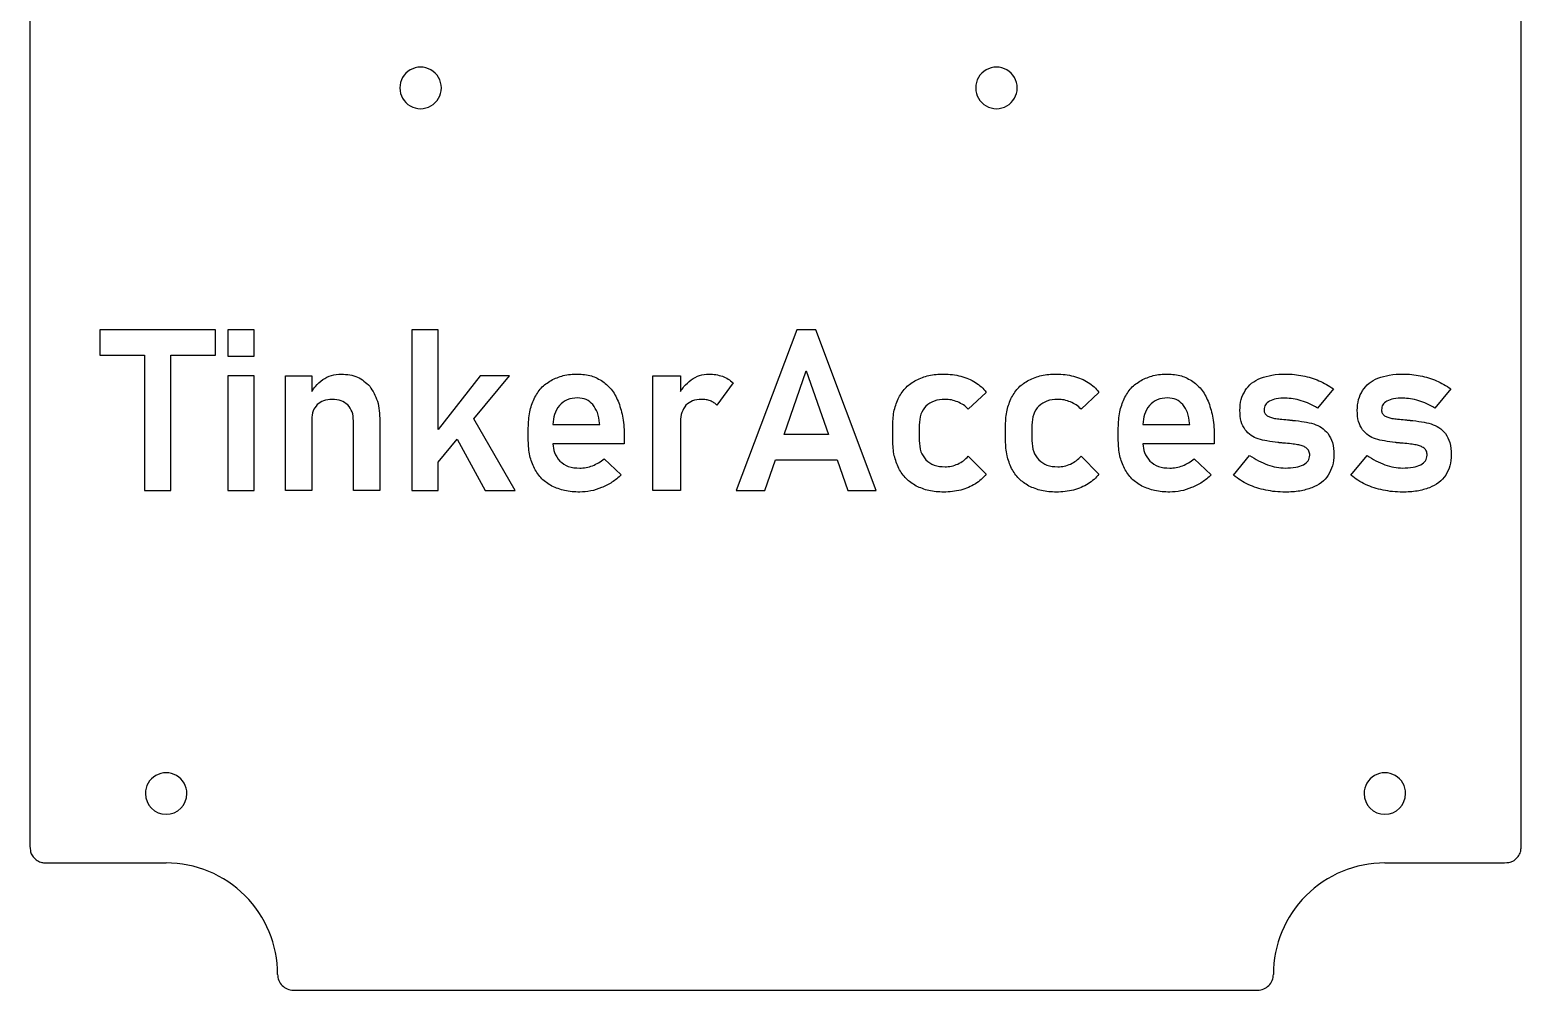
# Model space of a CAD drawing. Extents: x -56 to 56, y -81 to 81.
# Drawn here: x -55.7 to 55.7, y -80.7 to -9 of the extents above; entities that cross this region are included whole.
import ezdxf

# ---------------------------------------------------------------- set-up
doc = ezdxf.new("R2010")
doc.units = 0
doc.layers.get('0').update_dxf_attribs({"linetype": 'CONTINUOUS'})

msp = doc.modelspace()

# ---------------------------------------------------------------- linework, layer by layer
at = {"color": 7}
for points in [[(-55.677105, 69.950583), (-55.677105, -69.92617)], [(55.677105, -69.950583), (55.677105, 69.926182)], [(-34.617612, -38.074401), (-34.617612, -43.372898), (-36.5901, -43.372898), (-36.5901, -34.806183), (-34.617612, -34.806183), (-34.617612, -35.993323)], [(-7.093536, -38.239473), (-7.093536, -43.372898), (-9.148557, -43.372898), (-9.148557, -34.806183), (-7.093536, -34.806183), (-7.093536, -35.993407)], [(-3.173315, -35.3509), (-4.378268, -37.009746)], [(15.734528, -36.052392), (14.397524, -37.30687)], [(24.152682, -36.052392), (22.815679, -37.30687)], [(41.657499, -35.788288), (40.477307, -37.224348)], [(50.422291, -35.788288), (49.242099, -37.224348)], [(-29.541958, -38.173433), (-29.541958, -43.372898), (-31.514446, -43.372898), (-31.514446, -38.181702)], [(-18.458049, -39.658994), (-18.458049, -38.693399)], [(-16.619377, -38.445806), (-13.126552, -38.445806), (-13.134801, -38.346774)], [(8.76066, -39.650753), (8.76066, -38.487066)], [(10.73315, -38.487066), (10.73315, -39.650753)], [(17.178815, -39.650753), (17.178815, -38.487066)], [(19.151304, -38.487066), (19.151304, -39.650753)], [(25.596974, -39.658994), (25.596974, -38.693399)], [(27.435647, -38.445806), (30.928471, -38.445806), (30.92023, -38.346774)], [(-11.294362, -39.328879), (-11.294362, -39.890078), (-16.615076, -39.890078)], [(32.76066, -39.328879), (32.76066, -39.890078), (27.439949, -39.890078)], [(-12.804677, -41.004263), (-11.517198, -42.217452)], [(14.397524, -40.81444), (15.734528, -42.15144)], [(22.815679, -40.81444), (24.152682, -42.15144)], [(31.250345, -41.004263), (32.537826, -42.217452)], [(34.204952, -42.242231), (35.401651, -40.756669)], [(42.969744, -42.242231), (44.166443, -40.756669)], [(-54.450581, -71.177092), (-45.499999, -71.177092)], [(45.499999, -71.177092), (54.42618, -71.177092)], [(-36.000001, -80.677116), (36.000001, -80.677116)]]:
    msp.add_lwpolyline(points, dxfattribs=at)
for points in [[(-24.95, -13.322891), (-24.95, -13.322891)], [(18.05, -13.322891), (18.05, -13.322891)], [(-47.12105, -33.262851), (-47.12105, -43.372898), (-45.148559, -43.372898), (-45.148559, -33.262851), (-41.822562, -33.262851), (-41.822562, -31.372893), (-50.455299, -31.372893), (-50.455299, -33.262851), (-47.12105, -33.262851), (-47.12105, -33.262851)], [(-38.917474, -33.345373), (-38.917474, -31.372893), (-40.889961, -31.372893), (-40.889961, -33.345373), (-38.917474, -33.345373), (-38.917474, -33.345373)], [(-19.44842, -43.372898), (-22.513186, -38.019057), (-19.869329, -34.806183), (-22.056398, -34.806183), (-25.176069, -38.814557), (-25.176069, -31.372893), (-27.148559, -31.372893), (-27.148559, -43.372898), (-25.176069, -43.372898), (-25.176069, -41.255046), (-23.770239, -39.54667), (-21.668503, -43.372898), (-19.44842, -43.372898), (-19.44842, -43.372898)], [(7.522695, -43.372898), (3.016508, -31.372893), (1.58047, -31.372893), (-2.925722, -43.372898), (-0.796425, -43.372898), (-0.007694, -41.095054), (4.610818, -41.095054), (5.401652, -43.372898), (7.522695, -43.372898), (7.522695, -43.372898)], [(2.298487, -34.434807), (3.954654, -39.205068), (0.646724, -39.205068), (2.298487, -34.434807), (2.298487, -34.434807)], [(-38.917474, -43.372898), (-38.917474, -34.806183), (-40.889961, -34.806183), (-40.889961, -43.372898), (-38.917474, -43.372898), (-38.917474, -43.372898)], [(-43.950001, -66.000008), (-43.950001, -66.000008)], [(47.05, -66.000008), (47.05, -66.000008)]]:
    msp.add_lwpolyline(points, close=True, dxfattribs=at)
for points in [[(-27.275, -11.980552), (-27.754572, -12.257433), (-28.05, -12.76913), (-28.05, -13.322891)], [(-25.725, -11.980552), (-26.204572, -11.703671), (-26.795428, -11.703671), (-27.275, -11.980552)], [(-24.95, -13.322891), (-24.95, -12.76913), (-25.245428, -12.257433), (-25.725, -11.980552)], [(15.725, -11.980552), (15.245428, -12.257433), (14.95, -12.76913), (14.95, -13.322891)], [(17.275, -11.980552), (16.795428, -11.703671), (16.204572, -11.703671), (15.725, -11.980552)], [(18.05, -13.322891), (18.05, -12.76913), (17.754572, -12.257433), (17.275, -11.980552)], [(-28.05, -13.322891), (-28.05, -13.876653), (-27.754572, -14.38835), (-27.275, -14.665231)], [(-25.725, -14.665231), (-25.245428, -14.38835), (-24.95, -13.876653), (-24.95, -13.322891)], [(14.95, -13.322891), (14.95, -13.876653), (15.245428, -14.38835), (15.725, -14.665231)], [(17.275, -14.665231), (17.754572, -14.38835), (18.05, -13.876653), (18.05, -13.322891)], [(-27.275, -14.665231), (-26.795428, -14.942112), (-26.204572, -14.942112), (-25.725, -14.665231)], [(15.725, -14.665231), (16.204572, -14.942112), (16.795428, -14.942112), (17.275, -14.665231)], [(-34.617612, -35.993323), (-34.535756, -35.855965), (-34.448005, -35.72349), (-34.346289, -35.602614)], [(-34.346289, -35.602614), (-34.188231, -35.414767), (-33.996455, -35.254916), (-33.804682, -35.095038)], [(-33.804682, -35.095038), (-33.596334, -34.974698), (-33.387987, -34.854358), (-33.164035, -34.785553)], [(-33.164035, -34.785553), (-32.928312, -34.713106), (-32.675299, -34.697753), (-32.422287, -34.682372)], [(-32.422287, -34.682372), (-31.995197, -34.713134), (-31.568108, -34.743897), (-31.200827, -34.91038)], [(-31.200827, -34.91038), (-30.86485, -35.062667), (-30.578919, -35.32852), (-30.292988, -35.594345)], [(-30.292988, -35.594345), (-30.074433, -35.951751), (-29.855877, -36.309158), (-29.729715, -36.695096)], [(-17.492437, -35.730517), (-17.283711, -35.505812), (-17.022874, -35.32931), (-16.762037, -35.152808)], [(-16.762037, -35.152808), (-16.462448, -35.015705), (-16.162858, -34.878601), (-15.849039, -34.800002)], [(-15.849039, -34.800002), (-15.500686, -34.712739), (-15.134799, -34.697556), (-14.768912, -34.682372)], [(-14.768912, -34.682372), (-14.421583, -34.701563), (-14.074253, -34.720839), (-13.750688, -34.819589)], [(-13.750688, -34.819589), (-13.450611, -34.911198), (-13.170974, -35.07119), (-12.891337, -35.23121)], [(-12.891337, -35.23121), (-12.644256, -35.441409), (-12.397174, -35.65158), (-12.204263, -35.902814)], [(-7.093536, -35.993407), (-7.014907, -35.861666), (-6.930692, -35.734553), (-6.833565, -35.61808)], [(-6.833565, -35.61808), (-6.67602, -35.42916), (-6.484502, -35.268294), (-6.292984, -35.107427)], [(-6.292984, -35.107427), (-6.090316, -34.983447), (-5.887649, -34.859495), (-5.667817, -34.788657)], [(-5.667817, -34.788657), (-5.450024, -34.718468), (-5.215383, -34.700434), (-4.980742, -34.682372)], [(-4.980742, -34.682372), (-4.801223, -34.688299), (-4.621704, -34.694226), (-4.446356, -34.724677)], [(-4.446356, -34.724677), (-4.283716, -34.752928), (-4.124665, -34.80226), (-3.965613, -34.851564)], [(-3.965613, -34.851564), (-3.819482, -34.914331), (-3.673351, -34.977069), (-3.54058, -35.061002)], [(-3.54058, -35.061002), (-3.409473, -35.143862), (-3.291394, -35.247381), (-3.173315, -35.3509)], [(9.753097, -35.675851), (9.968902, -35.459499), (10.235483, -35.293778), (10.502065, -35.128058)], [(10.502065, -35.128058), (10.810152, -34.998179), (11.118239, -34.8683), (11.438788, -34.793794)], [(11.438788, -34.793794), (11.798349, -34.710228), (12.17359, -34.696314), (12.548831, -34.682372)], [(12.548831, -34.682372), (12.771556, -34.688581), (12.994281, -34.694508), (13.214238, -34.722617)], [(13.214238, -34.722617), (13.424661, -34.749428), (13.632551, -34.79639), (13.84044, -34.843324)], [(13.84044, -34.843324), (14.035458, -34.901715), (14.230477, -34.960107), (14.416092, -35.040371)], [(14.416092, -35.040371), (14.593043, -35.116882), (14.761447, -35.21326), (14.92985, -35.309611)], [(14.92985, -35.309611), (15.083363, -35.415952), (15.236875, -35.522266), (15.372422, -35.647996)], [(18.171246, -35.675851), (18.387052, -35.459499), (18.653636, -35.293778), (18.920219, -35.128058)], [(18.920219, -35.128058), (19.228308, -34.998179), (19.536397, -34.8683), (19.856947, -34.793794)], [(19.856947, -34.793794), (20.216507, -34.710228), (20.591747, -34.696314), (20.966986, -34.682372)], [(20.966986, -34.682372), (21.189709, -34.688581), (21.412433, -34.694508), (21.632388, -34.722617)], [(21.632388, -34.722617), (21.842813, -34.749428), (22.050704, -34.79639), (22.258595, -34.843324)], [(22.258595, -34.843324), (22.453615, -34.901715), (22.648636, -34.960107), (22.834251, -35.040371)], [(22.834251, -35.040371), (23.011201, -35.116882), (23.179603, -35.21326), (23.348005, -35.309611)], [(23.348005, -35.309611), (23.501518, -35.415952), (23.65503, -35.522266), (23.790577, -35.647996)], [(26.562579, -35.730517), (26.771305, -35.505812), (27.032142, -35.32931), (27.292979, -35.152808)], [(27.292979, -35.152808), (27.592573, -35.015705), (27.892166, -34.878601), (28.205989, -34.800002)], [(28.205989, -34.800002), (28.554339, -34.712739), (28.92022, -34.697556), (29.286101, -34.682372)], [(29.286101, -34.682372), (29.633432, -34.701563), (29.980763, -34.720839), (30.304331, -34.819589)], [(30.304331, -34.819589), (30.604409, -34.911198), (30.884046, -35.07119), (31.163686, -35.23121)], [(31.163686, -35.23121), (31.410763, -35.441409), (31.65784, -35.65158), (31.850751, -35.902814)], [(35.067398, -35.907979), (35.217425, -35.716547), (35.367451, -35.525116), (35.551237, -35.375651)], [(35.551237, -35.375651), (35.747946, -35.215659), (35.983328, -35.103786), (36.218712, -34.991885)], [(36.218712, -34.991885), (36.499173, -34.901744), (36.779635, -34.81163), (37.066711, -34.759758)], [(37.066711, -34.759758), (37.402493, -34.69908), (37.747327, -34.690726), (38.092157, -34.682372)], [(38.092157, -34.682372), (38.310038, -34.687452), (38.527919, -34.692814), (38.744155, -34.714376)], [(38.744155, -34.714376), (38.95705, -34.735543), (39.168349, -34.772994), (39.379646, -34.810304)], [(39.379646, -34.810304), (39.585832, -34.857491), (39.792015, -34.90465), (39.993471, -34.967106)], [(39.993471, -34.967106), (40.192206, -35.028744), (40.386336, -35.105226), (40.580465, -35.181708)], [(40.580465, -35.181708), (40.768662, -35.267786), (40.956857, -35.353864), (41.136525, -35.455068)], [(41.136525, -35.455068), (41.315846, -35.556104), (41.486672, -35.67221), (41.657499, -35.788288)], [(43.83219, -35.907979), (43.982217, -35.716547), (44.132243, -35.525116), (44.316026, -35.375651)], [(44.316026, -35.375651), (44.512738, -35.215659), (44.74812, -35.103786), (44.983504, -34.991885)], [(44.983504, -34.991885), (45.263966, -34.901744), (45.544427, -34.81163), (45.831503, -34.759758)], [(45.831503, -34.759758), (46.167286, -34.69908), (46.512116, -34.690726), (46.856949, -34.682372)], [(46.856949, -34.682372), (47.07483, -34.687452), (47.292712, -34.692814), (47.508947, -34.714376)], [(47.508947, -34.714376), (47.721842, -34.735543), (47.933139, -34.772994), (48.144438, -34.810304)], [(48.144438, -34.810304), (48.350624, -34.857491), (48.556807, -34.90465), (48.758261, -34.967106)], [(48.758261, -34.967106), (48.956996, -35.028744), (49.151128, -35.105226), (49.345257, -35.181708)], [(49.345257, -35.181708), (49.533452, -35.267786), (49.721649, -35.353864), (49.901317, -35.455068)], [(49.901317, -35.455068), (50.080635, -35.556104), (50.251462, -35.67221), (50.422291, -35.788288)], [(-33.742782, -36.670346), (-33.914182, -36.736019), (-34.067821, -36.850206), (-34.22146, -36.964365)], [(-33.099039, -36.572358), (-33.321574, -36.583365), (-33.544109, -36.594371), (-33.742782, -36.670346)], [(-32.426413, -36.67757), (-32.633279, -36.596347), (-32.866161, -36.584352), (-33.099039, -36.572358)], [(-31.9271, -36.993264), (-32.08701, -36.870639), (-32.246917, -36.748041), (-32.426413, -36.67757)], [(-29.729715, -36.695096), (-29.577665, -37.160255), (-29.559812, -37.666844), (-29.541958, -38.173433)], [(-18.349726, -37.515262), (-18.277247, -37.177019), (-18.151004, -36.849924), (-18.024761, -36.522828)], [(-18.024761, -36.522828), (-17.865569, -36.241848), (-17.706376, -35.960867), (-17.492437, -35.730517)], [(-15.552959, -36.604334), (-15.767684, -36.697411), (-15.953307, -36.859773), (-16.13893, -37.022136)], [(-14.768912, -36.465057), (-15.042139, -36.483119), (-15.315365, -36.501351), (-15.552959, -36.604334)], [(-14.131362, -36.58884), (-14.323582, -36.501972), (-14.546247, -36.483514), (-14.768912, -36.465057)], [(-13.638241, -36.960244), (-13.793445, -36.815831), (-13.94865, -36.671446), (-14.131362, -36.58884)], [(-12.204263, -35.902814), (-11.994398, -36.176118), (-11.848643, -36.498021), (-11.702887, -36.819923)], [(-6.19292, -36.682735), (-6.37151, -36.756564), (-6.528258, -36.88523), (-6.685006, -37.013895)], [(-5.533702, -36.572358), (-5.762686, -36.585905), (-5.991671, -36.599451), (-6.19292, -36.682735)], [(-5.176751, -36.600185), (-5.293782, -36.579583), (-5.413742, -36.575914), (-5.533702, -36.572245)], [(-4.8652, -36.683751), (-4.968258, -36.651296), (-5.071315, -36.618812), (-5.176751, -36.600185)], [(-4.599039, -36.820968), (-4.681232, -36.765511), (-4.773216, -36.724645), (-4.8652, -36.683751)], [(8.872073, -37.369805), (8.946588, -37.047592), (9.076457, -36.73774), (9.206327, -36.427917)], [(9.206327, -36.427917), (9.371589, -36.160285), (9.536851, -35.892654), (9.753097, -35.675851)], [(11.843193, -36.697185), (11.62582, -36.780779), (11.431205, -36.926208), (11.236589, -37.071666)], [(12.656119, -36.572358), (12.375047, -36.586469), (12.093975, -36.600721), (11.843193, -36.697185)], [(13.140986, -36.6198), (12.982552, -36.58805), (12.819335, -36.580204), (12.656119, -36.572358)], [(13.605226, -36.762152), (13.452062, -36.706809), (13.298899, -36.651437), (13.140986, -36.6198)], [(15.372422, -35.647996), (15.504495, -35.770508), (15.619511, -35.91145), (15.734528, -36.052392)], [(17.290228, -37.369805), (17.364743, -37.047592), (17.494612, -36.73774), (17.624481, -36.427917)], [(17.624481, -36.427917), (17.789741, -36.160285), (17.955002, -35.892654), (18.171246, -35.675851)], [(20.261348, -36.697185), (20.043975, -36.780779), (19.84936, -36.926208), (19.654744, -37.071666)], [(21.074274, -36.572358), (20.793202, -36.586469), (20.51213, -36.600721), (20.261348, -36.697185)], [(21.559146, -36.6198), (21.40071, -36.58805), (21.237492, -36.580204), (21.074274, -36.572358)], [(22.02338, -36.762152), (21.870219, -36.706809), (21.717057, -36.651437), (21.559146, -36.6198)], [(23.790577, -35.647996), (23.922649, -35.770508), (24.037666, -35.91145), (24.152682, -36.052392)], [(25.705293, -37.515262), (25.777771, -37.177019), (25.904014, -36.849924), (26.030257, -36.522828)], [(26.030257, -36.522828), (26.189449, -36.241848), (26.34864, -35.960867), (26.562579, -35.730517)], [(28.502065, -36.604334), (28.287339, -36.697411), (28.101715, -36.859773), (27.916091, -37.022136)], [(29.286101, -36.465057), (29.012879, -36.483119), (28.739657, -36.501351), (28.502065, -36.604334)], [(29.923653, -36.58884), (29.731431, -36.501972), (29.508766, -36.483514), (29.286101, -36.465057)], [(30.416777, -36.960244), (30.261571, -36.815831), (30.106366, -36.671446), (29.923653, -36.58884)], [(31.850751, -35.902814), (32.060617, -36.176118), (32.206376, -36.498021), (32.352135, -36.819923)], [(34.675383, -37.39766), (34.687942, -37.120885), (34.700501, -36.844082), (34.773382, -36.583703)], [(34.773382, -36.583703), (34.838894, -36.349628), (34.953146, -36.128789), (35.067398, -35.907979)], [(36.887209, -36.704382), (36.769266, -36.786367), (36.651322, -36.868324), (36.583902, -36.980875)], [(37.384457, -36.537278), (37.215008, -36.574983), (37.051107, -36.639696), (36.887209, -36.704382)], [(38.067401, -36.481567), (37.836596, -36.484672), (37.605792, -36.488058), (37.384457, -36.537278)], [(38.654406, -36.529009), (38.460962, -36.499037), (38.26418, -36.490316), (38.067401, -36.481567)], [(39.25997, -36.67139), (39.059355, -36.616018), (38.85874, -36.560674), (38.654406, -36.529009)], [(39.871735, -36.904534), (39.673163, -36.814984), (39.466568, -36.743187), (39.25997, -36.67139)], [(43.440172, -37.39766), (43.452731, -37.120885), (43.46529, -36.844082), (43.538174, -36.583703)], [(43.538174, -36.583703), (43.603686, -36.349628), (43.717938, -36.128789), (43.83219, -35.907979)], [(45.652001, -36.704382), (45.534058, -36.786367), (45.416114, -36.868324), (45.348694, -36.980875)], [(46.149246, -36.537278), (45.9798, -36.574983), (45.815899, -36.639696), (45.652001, -36.704382)], [(46.832193, -36.481567), (46.601388, -36.484672), (46.370581, -36.488058), (46.149246, -36.537278)], [(47.419189, -36.529009), (47.225746, -36.499037), (47.028969, -36.490316), (46.832193, -36.481567)], [(48.024762, -36.67139), (47.824144, -36.616018), (47.623527, -36.560674), (47.419189, -36.529009)], [(48.636524, -36.904534), (48.437955, -36.814984), (48.231357, -36.743187), (48.024762, -36.67139)], [(-34.518572, -37.437877), (-34.595012, -37.633852), (-34.606312, -37.854127), (-34.617612, -38.074401)], [(-34.22146, -36.964365), (-34.336849, -37.116087), (-34.452238, -37.267838), (-34.518572, -37.437877)], [(-31.61761, -37.500813), (-31.686731, -37.319231), (-31.806916, -37.156248), (-31.9271, -36.993264)], [(-31.514446, -38.181702), (-31.525989, -37.946442), (-31.537532, -37.711153), (-31.61761, -37.500813)], [(-18.458049, -38.693399), (-18.444942, -38.295917), (-18.431839, -37.898464), (-18.349726, -37.515262)], [(-16.504128, -37.6958), (-16.585336, -37.931851), (-16.607328, -38.187205), (-16.619377, -38.445806)], [(-16.13893, -37.022136), (-16.28066, -37.24018), (-16.422389, -37.458197), (-16.504128, -37.6958)], [(-13.301928, -37.554463), (-13.384237, -37.345139), (-13.511239, -37.152692), (-13.638241, -36.960244)], [(-13.134801, -38.346774), (-13.169559, -38.07474), (-13.204316, -37.802734), (-13.301928, -37.554463)], [(-11.702887, -36.819923), (-11.583888, -37.199484), (-11.464889, -37.579016), (-11.396491, -37.967128)], [(-6.991403, -37.541058), (-7.070615, -37.758086), (-7.082075, -37.998794), (-7.093536, -38.239473)], [(-6.685006, -37.013895), (-6.803991, -37.183736), (-6.922976, -37.353577), (-6.991403, -37.541058)], [(-4.378268, -37.009746), (-4.448787, -36.942267), (-4.519306, -36.874759), (-4.599039, -36.820968)], [(8.76066, -38.487066), (8.774509, -38.109425), (8.78836, -37.731783), (8.872073, -37.369805)], [(10.859011, -37.67517), (10.761712, -37.92519), (10.747431, -38.206114), (10.73315, -38.487066)], [(11.236589, -37.071666), (11.089954, -37.265101), (10.943318, -37.458536), (10.859011, -37.67517)], [(14.030259, -36.993264), (13.898111, -36.90236), (13.751668, -36.832256), (13.605226, -36.762152)], [(14.397524, -37.30687), (14.27985, -37.19542), (14.162177, -37.08397), (14.030259, -36.993264)], [(17.178815, -38.487066), (17.192666, -38.109425), (17.206515, -37.731783), (17.290228, -37.369805)], [(19.277165, -37.67517), (19.179866, -37.92519), (19.165585, -38.206114), (19.151304, -38.487066)], [(19.654744, -37.071666), (19.508108, -37.265101), (19.361473, -37.458536), (19.277165, -37.67517)], [(22.448414, -36.993264), (22.316266, -36.90236), (22.169823, -36.832256), (22.02338, -36.762152)], [(22.815679, -37.30687), (22.698005, -37.19542), (22.580332, -37.08397), (22.448414, -36.993264)], [(25.596974, -38.693399), (25.610078, -38.295917), (25.623182, -37.898464), (25.705293, -37.515262)], [(27.550891, -37.6958), (27.469683, -37.931851), (27.447693, -38.187205), (27.435647, -38.445806)], [(27.916091, -37.022136), (27.77436, -37.24018), (27.632629, -37.458197), (27.550891, -37.6958)], [(30.753101, -37.554463), (30.670791, -37.345111), (30.543785, -37.152692), (30.416777, -36.960244)], [(30.920222, -38.346774), (30.885469, -38.07474), (30.850713, -37.802706), (30.753101, -37.554463)], [(32.352135, -36.819923), (32.471131, -37.199484), (32.590125, -37.579016), (32.658521, -37.967128)], [(34.77339, -38.229144), (34.692119, -37.966084), (34.683751, -37.681858), (34.675383, -37.39766)], [(36.583902, -36.980875), (36.518709, -37.089728), (36.500757, -37.22717), (36.482805, -37.36464)], [(36.482805, -37.36464), (36.491469, -37.452073), (36.500105, -37.539534), (36.538518, -37.61119)], [(36.538518, -37.61119), (36.575667, -37.680532), (36.640654, -37.735114), (36.705639, -37.789667)], [(36.705639, -37.789667), (36.788025, -37.834738), (36.870411, -37.879781), (36.957361, -37.912434)], [(40.477307, -37.224348), (40.278377, -37.111261), (40.079447, -36.998203), (39.871735, -36.904534)], [(43.538174, -38.229144), (43.456902, -37.966084), (43.448537, -37.681858), (43.440172, -37.39766)], [(45.348694, -36.980875), (45.283501, -37.089728), (45.265549, -37.22717), (45.247597, -37.36464)], [(45.247597, -37.36464), (45.256261, -37.452073), (45.264897, -37.539534), (45.30331, -37.61119)], [(45.30331, -37.61119), (45.340459, -37.680532), (45.405444, -37.735114), (45.470431, -37.789667)], [(45.470431, -37.789667), (45.552817, -37.834738), (45.635204, -37.879781), (45.722153, -37.912434)], [(49.242099, -37.224348), (49.043169, -37.111261), (48.84424, -36.998203), (48.636524, -36.904534)], [(-11.396491, -37.967128), (-11.317829, -38.413463), (-11.306095, -38.871171), (-11.294362, -39.328879)], [(32.658521, -37.967128), (32.737185, -38.413463), (32.748923, -38.871171), (32.76066, -39.328879)], [(35.067398, -38.841933), (34.953383, -38.642317), (34.839365, -38.442701), (34.77339, -38.229144)], [(35.50585, -39.263883), (35.341346, -39.149498), (35.204372, -38.995716), (35.067398, -38.841933)], [(36.957361, -37.912434), (37.056562, -37.949687), (37.161704, -37.970797), (37.266849, -37.991879)], [(37.266849, -37.991879), (37.403572, -38.011635), (37.540297, -38.031475), (37.677443, -38.04759)], [(37.677443, -38.04759), (37.86194, -38.069321), (38.047202, -38.084194), (38.232464, -38.09918)], [(38.232464, -38.09918), (38.25411, -38.102002), (38.27576, -38.10426), (38.297457, -38.106236)], [(38.297457, -38.106236), (38.318398, -38.109058), (38.339398, -38.109905), (38.36039, -38.111316)], [(38.36039, -38.111542), (38.381387, -38.114364), (38.402367, -38.114646), (38.423311, -38.116622)], [(38.423311, -38.116622), (38.445014, -38.119444), (38.466663, -38.121137), (38.488315, -38.123959)], [(38.488315, -38.123931), (38.499265, -38.126753), (38.510244, -38.128729), (38.521321, -38.13014)], [(38.521321, -38.13014), (38.532243, -38.13014), (38.543278, -38.132962), (38.554338, -38.132962)], [(38.554338, -38.132172), (38.564724, -38.132426), (38.57511, -38.132172), (38.585284, -38.134994)], [(38.585284, -38.134994), (38.594315, -38.134994), (38.603205, -38.138945), (38.612095, -38.141203)], [(38.612101, -38.140441), (38.903267, -38.168776), (39.19443, -38.197111), (39.481777, -38.247714)], [(39.481777, -38.247714), (39.720466, -38.289765), (39.956523, -38.347141), (40.192579, -38.404545)], [(40.192579, -38.404545), (40.395779, -38.481253), (40.598976, -38.557989), (40.774425, -38.675845)], [(40.774425, -38.675845), (40.954943, -38.797116), (41.106084, -38.961905), (41.257223, -39.126667)], [(43.83219, -38.841933), (43.71817, -38.642317), (43.604149, -38.442701), (43.538174, -38.229144)], [(44.270642, -39.263883), (44.106138, -39.149498), (43.969164, -38.995716), (43.83219, -38.841933)], [(45.722153, -37.912434), (45.821354, -37.949687), (45.926496, -37.970797), (46.031641, -37.991879)], [(46.031641, -37.991879), (46.168364, -38.011635), (46.305089, -38.031475), (46.442235, -38.04759)], [(46.442235, -38.04759), (46.626732, -38.069321), (46.811994, -38.084194), (46.997253, -38.09918)], [(46.997253, -38.09918), (47.0189, -38.102002), (47.040552, -38.10426), (47.062246, -38.106236)], [(47.062246, -38.106236), (47.083187, -38.109058), (47.104187, -38.109905), (47.125179, -38.111316)], [(47.125179, -38.111542), (47.146176, -38.114364), (47.167157, -38.114646), (47.188103, -38.116622)], [(47.188103, -38.116622), (47.209806, -38.119444), (47.231447, -38.121137), (47.253096, -38.123959)], [(47.253096, -38.123931), (47.264046, -38.126753), (47.275025, -38.128729), (47.286113, -38.13014)], [(47.286113, -38.13014), (47.297035, -38.13014), (47.30807, -38.132962), (47.319128, -38.132962)], [(47.319128, -38.132172), (47.329513, -38.132426), (47.339899, -38.132172), (47.350076, -38.134994)], [(47.350076, -38.134994), (47.359107, -38.134994), (47.367997, -38.138945), (47.376887, -38.141203)], [(47.376893, -38.140441), (47.668053, -38.168776), (47.959216, -38.197111), (48.246558, -38.247714)], [(48.246558, -38.247714), (48.485253, -38.289765), (48.721312, -38.347141), (48.957368, -38.404545)], [(48.957368, -38.404545), (49.160565, -38.481281), (49.36376, -38.558017), (49.539206, -38.675845)], [(49.539206, -38.675845), (49.71973, -38.797116), (49.870871, -38.961905), (50.022012, -39.126667)], [(-18.344569, -40.784525), (-18.429622, -40.420006), (-18.443835, -40.039514), (-18.458049, -39.658994)], [(-16.615076, -39.890078), (-16.600338, -40.11848), (-16.573855, -40.342536), (-16.494844, -40.547232)], [(8.872078, -40.776256), (8.788406, -40.411427), (8.774533, -40.031076), (8.76066, -39.650753)], [(10.73315, -39.650753), (10.747297, -39.936701), (10.761447, -40.222648), (10.859011, -40.478116)], [(17.290233, -40.776256), (17.206561, -40.411427), (17.192688, -40.031076), (17.178815, -39.650753)], [(19.151304, -39.650753), (19.165452, -39.936701), (19.179601, -40.222648), (19.277165, -40.478116)], [(25.710452, -40.784525), (25.625398, -40.420006), (25.611186, -40.039514), (25.596974, -39.658994)], [(27.439949, -39.890078), (27.454687, -40.11848), (27.481169, -40.342536), (27.56018, -40.547232)], [(36.037142, -39.522822), (35.851389, -39.448908), (35.665633, -39.374994), (35.50585, -39.263883)], [(36.695329, -39.680669), (36.474186, -39.637178), (36.255664, -39.58), (36.037142, -39.522822)], [(37.514443, -39.799315), (37.240097, -39.766577), (36.965749, -39.73384), (36.695329, -39.680669)], [(37.547457, -39.800331), (37.536478, -39.800331), (37.525472, -39.800331), (37.514443, -39.800331)], [(37.580474, -39.803436), (37.569467, -39.803436), (37.558489, -39.800613), (37.547457, -39.800331)], [(37.61348, -39.807556), (37.602445, -39.807556), (37.591467, -39.804734), (37.580474, -39.804452)], [(37.646497, -39.807556), (37.63549, -39.807387), (37.624456, -39.807556), (37.61348, -39.807556)], [(37.761003, -39.822147), (37.722765, -39.817914), (37.684631, -39.812834), (37.646497, -39.807754)], [(37.873452, -39.832307), (37.835936, -39.829202), (37.798417, -39.826098), (37.761003, -39.822147)], [(37.98384, -39.840632), (37.947047, -39.83781), (37.910248, -39.834988), (37.873452, -39.832448)], [(38.092157, -39.848817), (38.056052, -39.845995), (38.019948, -39.843172), (37.98384, -39.840632)], [(38.656466, -39.908648), (38.46898, -39.883812), (38.280569, -39.866371), (38.092157, -39.848817)], [(39.078411, -39.972628), (38.937938, -39.95005), (38.797464, -39.927275), (38.656466, -39.908648)], [(39.399244, -40.066495), (39.297703, -40.022525), (39.188057, -39.997576), (39.078411, -39.972628)], [(39.660246, -40.216073), (39.575435, -40.161096), (39.490622, -40.106091), (39.399244, -40.066495)], [(41.257223, -39.126667), (41.38321, -39.343272), (41.509199, -39.559878), (41.582188, -39.79209)], [(41.582188, -39.79209), (41.673007, -40.081001), (41.681761, -40.39407), (41.690516, -40.707139)], [(44.801934, -39.522822), (44.616181, -39.448908), (44.430425, -39.374994), (44.270642, -39.263883)], [(45.460113, -39.680669), (45.238969, -39.637178), (45.020453, -39.58), (44.801934, -39.522822)], [(46.279232, -39.799315), (46.004884, -39.766577), (45.730535, -39.73384), (45.460113, -39.680669)], [(46.312249, -39.800331), (46.301271, -39.800331), (46.290236, -39.800331), (46.279232, -39.800331)], [(46.345255, -39.803436), (46.334276, -39.803436), (46.32327, -39.800613), (46.312249, -39.800331)], [(46.378272, -39.807556), (46.367237, -39.807556), (46.356259, -39.804734), (46.345255, -39.804452)], [(46.411289, -39.807556), (46.400283, -39.807387), (46.389248, -39.807556), (46.378272, -39.807556)], [(46.525795, -39.822147), (46.487554, -39.817914), (46.44942, -39.812834), (46.411289, -39.807754)], [(46.638244, -39.832307), (46.600728, -39.829202), (46.563209, -39.826098), (46.525795, -39.822147)], [(46.748632, -39.840632), (46.711836, -39.83781), (46.67504, -39.834988), (46.638244, -39.832448)], [(46.856949, -39.848817), (46.820844, -39.845995), (46.78474, -39.843172), (46.748632, -39.840632)], [(47.421258, -39.908648), (47.233772, -39.883812), (47.045361, -39.866371), (46.856949, -39.848817)], [(47.8432, -39.972628), (47.702727, -39.95005), (47.562256, -39.927275), (47.421258, -39.908648)], [(48.164036, -40.066495), (48.062495, -40.022525), (47.952849, -39.997576), (47.8432, -39.972628)], [(48.425038, -40.216073), (48.340227, -40.161096), (48.255414, -40.106091), (48.164036, -40.066495)], [(50.022012, -39.126667), (50.148007, -39.343272), (50.274, -39.559878), (50.346988, -39.79209)], [(50.346988, -39.79209), (50.437807, -40.081001), (50.446556, -40.39407), (50.455305, -40.707139)], [(-18.004128, -41.734654), (-18.136406, -41.422206), (-18.268683, -41.109729), (-18.344569, -40.784525)], [(-16.494844, -40.547232), (-16.407055, -40.774675), (-16.254422, -40.978186), (-16.101789, -41.181696)], [(-16.101789, -41.181696), (-15.898999, -41.33435), (-15.69621, -41.487004), (-15.469396, -41.574747)], [(-13.208048, -41.303418), (-13.065646, -41.216748), (-12.935161, -41.11052), (-12.804677, -41.004263)], [(9.206327, -41.726413), (9.076459, -41.413796), (8.946591, -41.101178), (8.872078, -40.776256)], [(10.859011, -40.478116), (10.943332, -40.698927), (11.089961, -40.89699), (11.236589, -41.095054)], [(11.236589, -41.095054), (11.430833, -41.244095), (11.625078, -41.393165), (11.843193, -41.47882)], [(13.61348, -41.400418), (13.759756, -41.324275), (13.906032, -41.248131), (14.036453, -41.150736)], [(14.036453, -41.150736), (14.167479, -41.052918), (14.282501, -40.933679), (14.397524, -40.81444)], [(17.624481, -41.726413), (17.494614, -41.413796), (17.364746, -41.101178), (17.290233, -40.776256)], [(19.277165, -40.478116), (19.361487, -40.698927), (19.508115, -40.89699), (19.654744, -41.095054)], [(19.654744, -41.095054), (19.848988, -41.244095), (20.043232, -41.393165), (20.261348, -41.47882)], [(22.031634, -41.400418), (22.177911, -41.324275), (22.324187, -41.248131), (22.454608, -41.150736)], [(22.454608, -41.150736), (22.585633, -41.052918), (22.700656, -40.933679), (22.815679, -40.81444)], [(26.050895, -41.734654), (25.918616, -41.422206), (25.786338, -41.109729), (25.710452, -40.784525)], [(27.56018, -40.547232), (27.647966, -40.774675), (27.800597, -40.978186), (27.953227, -41.181696)], [(27.953227, -41.181696), (28.156019, -41.33435), (28.358812, -41.487004), (28.585628, -41.574747)], [(30.846979, -41.303418), (30.98938, -41.216748), (31.119863, -41.11052), (31.250345, -41.004263)], [(35.401651, -40.756669), (35.619241, -40.900236), (35.836832, -41.04383), (36.06706, -41.163126)], [(36.06706, -41.163126), (36.284764, -41.275958), (36.51377, -41.36706), (36.742776, -41.458189)], [(39.425033, -41.45404), (39.560985, -41.366354), (39.69694, -41.278639), (39.774755, -41.153841)], [(39.833558, -40.435839), (39.79495, -40.353854), (39.727598, -40.284963), (39.660246, -40.216073)], [(39.774755, -41.153841), (39.847317, -41.037452), (39.869324, -40.888806), (39.891332, -40.740159)], [(39.891332, -40.740159), (39.883825, -40.633366), (39.87629, -40.526574), (39.833558, -40.435839)], [(41.690516, -40.707139), (41.67728, -40.991591), (41.664015, -41.276015), (41.587355, -41.542771)], [(44.166443, -40.756669), (44.384033, -40.900236), (44.601624, -41.04383), (44.831849, -41.163126)], [(44.831849, -41.163126), (45.049556, -41.275958), (45.278562, -41.36706), (45.507569, -41.458189)], [(48.189823, -41.45404), (48.325778, -41.366354), (48.461732, -41.278639), (48.539547, -41.153841)], [(48.598351, -40.435839), (48.55974, -40.353854), (48.49239, -40.284963), (48.425038, -40.216073)], [(48.539547, -41.153841), (48.612109, -41.037452), (48.634117, -40.888806), (48.656124, -40.740159)], [(48.656124, -40.740159), (48.648589, -40.633366), (48.641082, -40.526574), (48.598351, -40.435839)], [(50.455305, -40.707139), (50.442041, -40.991591), (50.428804, -41.276015), (50.352139, -41.542771)], [(-17.449109, -42.493945), (-17.668256, -42.274997), (-17.836192, -42.004825), (-18.004128, -41.734654)], [(-15.469396, -41.574747), (-15.207704, -41.676008), (-14.914031, -41.690881), (-14.620359, -41.705783)], [(-14.620359, -41.705783), (-14.45772, -41.69788), (-14.295081, -41.689978), (-14.136521, -41.660373)], [(-14.136521, -41.660373), (-13.974465, -41.630119), (-13.816669, -41.577146), (-13.658874, -41.524201)], [(-13.658874, -41.524201), (-13.504629, -41.457145), (-13.350385, -41.390061), (-13.208048, -41.303418)], [(-11.517198, -42.217452), (-11.740665, -42.409278), (-11.964133, -42.601104), (-12.209422, -42.759064)], [(9.753097, -42.48672), (9.536579, -42.267038), (9.371453, -41.996726), (9.206327, -41.726413)], [(11.843193, -41.47882), (12.093252, -41.577005), (12.374686, -41.591878), (12.656119, -41.606723)], [(12.656119, -41.606723), (12.82168, -41.598256), (12.987241, -41.589789), (13.147181, -41.555161)], [(13.147181, -41.555161), (13.306324, -41.520758), (13.459902, -41.460588), (13.61348, -41.400418)], [(15.734528, -42.15144), (15.617123, -42.289785), (15.499718, -42.42813), (15.366233, -42.548611)], [(18.171246, -42.48672), (17.95473, -42.267038), (17.789606, -41.996726), (17.624481, -41.726413)], [(20.261348, -41.47882), (20.511406, -41.577005), (20.79284, -41.591878), (21.074274, -41.606723)], [(21.074274, -41.606723), (21.239835, -41.598256), (21.405396, -41.589789), (21.565335, -41.555161)], [(21.565335, -41.555161), (21.724479, -41.520758), (21.878057, -41.460588), (22.031634, -41.400418)], [(24.152682, -42.15144), (24.035277, -42.289785), (23.917872, -42.42813), (23.784388, -42.548611)], [(26.605914, -42.493945), (26.386767, -42.274997), (26.218831, -42.004825), (26.050895, -41.734654)], [(28.585628, -41.574747), (28.847319, -41.676008), (29.140991, -41.690881), (29.434666, -41.705783)], [(29.434666, -41.705783), (29.597305, -41.69788), (29.759941, -41.689978), (29.918502, -41.660373)], [(29.918502, -41.660373), (30.08056, -41.630119), (30.238353, -41.577146), (30.396149, -41.524201)], [(30.396149, -41.524201), (30.550395, -41.457145), (30.704643, -41.390061), (30.846979, -41.303418)], [(32.537826, -42.217452), (32.314357, -42.409278), (32.090891, -42.601104), (31.8456, -42.759064)], [(34.721806, -42.615667), (34.542264, -42.50275), (34.373608, -42.372476), (34.204952, -42.242231)], [(36.742776, -41.458189), (36.964174, -41.527954), (37.185572, -41.597748), (37.412312, -41.637682)], [(37.412312, -41.637682), (37.624797, -41.675105), (37.841976, -41.686309), (38.059151, -41.697514)], [(38.059151, -41.697514), (38.326215, -41.694127), (38.593276, -41.691022), (38.850415, -41.636638)], [(38.850415, -41.636638), (39.045775, -41.595406), (39.235403, -41.524737), (39.425033, -41.45404)], [(41.277859, -42.233962), (41.118544, -42.429937), (40.959227, -42.625912), (40.766165, -42.778679)], [(41.587355, -41.542771), (41.518397, -41.782716), (41.398128, -42.008325), (41.277859, -42.233962)], [(43.486598, -42.615667), (43.307054, -42.50275), (43.1384, -42.372476), (42.969744, -42.242231)], [(45.507569, -41.458189), (45.728966, -41.527954), (45.950364, -41.597748), (46.177104, -41.637682)], [(46.177104, -41.637682), (46.389589, -41.675105), (46.606765, -41.686309), (46.823943, -41.697514)], [(46.823943, -41.697514), (47.091007, -41.694127), (47.358069, -41.691022), (47.615207, -41.636638)], [(47.615207, -41.636638), (47.810564, -41.595406), (48.000195, -41.524737), (48.189823, -41.45404)], [(50.042651, -42.233962), (49.883334, -42.429937), (49.724019, -42.625912), (49.530957, -42.778679)], [(50.352139, -41.542771), (50.283178, -41.782716), (50.162914, -42.008325), (50.042651, -42.233962)], [(-16.691887, -43.046903), (-16.96126, -42.879545), (-17.230634, -42.712215), (-17.449109, -42.493945)], [(-15.744845, -43.384243), (-16.06889, -43.309031), (-16.380389, -43.177967), (-16.691887, -43.046903)], [(-14.620359, -43.49668), (-15.000472, -43.482851), (-15.380586, -43.46874), (-15.744845, -43.384243)], [(-13.798143, -43.413142), (-14.066935, -43.467075), (-14.343647, -43.481892), (-14.620359, -43.49668)], [(-12.982118, -43.162444), (-13.251309, -43.259924), (-13.520501, -43.357404), (-13.798143, -43.413142)], [(-12.209422, -42.759064), (-12.452679, -42.915726), (-12.717398, -43.039085), (-12.982118, -43.162444)], [(10.502065, -43.042782), (10.235413, -42.874154), (9.968761, -42.705555), (9.753097, -42.48672)], [(11.438792, -43.383199), (11.117935, -43.307337), (10.81, -43.17506), (10.502065, -43.042782)], [(12.548831, -43.49668), (12.173419, -43.482287), (11.798007, -43.468176), (11.438792, -43.383199)], [(13.836315, -43.339878), (13.629416, -43.385626), (13.422517, -43.431346), (13.213203, -43.45748)], [(14.408872, -43.146979), (14.224137, -43.22569), (14.030226, -43.282784), (13.836315, -43.339878)], [(14.921597, -42.881831), (14.75348, -42.976799), (14.585363, -43.071766), (14.408872, -43.146979)], [(15.366233, -42.548611), (15.229302, -42.672224), (15.075449, -42.777014), (14.921597, -42.881831)], [(18.920219, -43.042782), (18.653566, -42.874154), (18.386912, -42.705555), (18.171246, -42.48672)], [(19.856942, -43.383199), (19.536086, -43.307337), (19.228153, -43.17506), (18.920219, -43.042782)], [(20.966986, -43.49668), (20.591572, -43.482287), (20.216159, -43.468176), (19.856942, -43.383199)], [(22.25447, -43.339878), (22.047573, -43.385626), (21.840675, -43.431346), (21.631363, -43.45748)], [(22.827027, -43.146979), (22.642291, -43.22569), (22.448381, -43.282784), (22.25447, -43.339878)], [(23.339751, -42.881831), (23.171635, -42.976799), (23.003518, -43.071766), (22.827027, -43.146979)], [(23.784388, -42.548611), (23.647456, -42.672224), (23.493604, -42.777014), (23.339751, -42.881831)], [(27.363132, -43.046903), (27.09376, -42.879545), (26.824389, -42.712215), (26.605914, -42.493945)], [(28.310177, -43.384243), (27.986131, -43.309031), (27.674632, -43.177967), (27.363132, -43.046903)], [(29.434666, -43.49668), (29.054552, -43.482851), (28.674438, -43.46874), (28.310177, -43.384243)], [(30.256884, -43.413142), (29.988092, -43.467075), (29.711379, -43.481892), (29.434666, -43.49668)], [(31.072907, -43.162444), (30.803715, -43.259924), (30.534525, -43.357404), (30.256884, -43.413142)], [(31.8456, -42.759064), (31.602344, -42.915726), (31.337625, -43.039085), (31.072907, -43.162444)], [(35.298484, -42.92724), (35.102422, -42.829479), (34.906362, -42.731745), (34.721806, -42.615667)], [(35.927784, -43.17379), (35.714065, -43.103686), (35.506273, -43.015463), (35.298484, -42.92724)], [(36.602481, -43.352267), (36.375475, -43.299209), (36.14847, -43.24618), (35.927784, -43.17379)], [(37.315332, -43.460584), (37.076513, -43.436595), (36.839497, -43.394375), (36.602481, -43.352267)], [(39.152683, -43.416219), (38.79432, -43.479465), (38.426737, -43.488072), (38.059151, -43.49668)], [(40.056393, -43.174834), (39.757395, -43.268532), (39.458395, -43.362258), (39.152683, -43.416219)], [(40.766165, -42.778679), (40.556186, -42.944823), (40.306289, -43.059828), (40.056393, -43.174834)], [(44.063277, -42.92724), (43.867214, -42.829479), (43.671154, -42.731745), (43.486598, -42.615667)], [(44.692576, -43.17379), (44.478857, -43.103686), (44.271065, -43.015463), (44.063277, -42.92724)], [(45.367273, -43.352267), (45.140268, -43.299209), (44.913259, -43.24618), (44.692576, -43.17379)], [(46.080135, -43.460584), (45.84131, -43.436595), (45.604292, -43.394375), (45.367273, -43.352267)], [(47.917473, -43.416219), (47.559112, -43.479465), (47.191529, -43.488072), (46.823943, -43.49668)], [(48.821185, -43.174834), (48.522184, -43.268532), (48.223187, -43.362258), (47.917473, -43.416219)], [(49.530957, -42.778679), (49.320978, -42.944823), (49.071081, -43.059828), (48.821185, -43.174834)], [(13.213203, -43.45748), (12.99352, -43.484855), (12.771175, -43.49081), (12.548831, -43.49668)], [(21.631363, -43.45748), (21.411678, -43.484855), (21.189332, -43.49081), (20.966986, -43.49668)], [(38.059151, -43.49668), (37.81057, -43.491036), (37.561988, -43.485391), (37.315332, -43.460584)], [(46.823943, -43.49668), (46.575365, -43.491036), (46.326786, -43.485391), (46.080135, -43.460584)], [(-44.724731, -64.656889), (-45.20444, -64.3798), (-45.795562, -64.3798), (-46.275271, -64.656889)], [(46.275271, -64.656889), (45.795562, -64.3798), (45.20444, -64.3798), (44.724731, -64.656889)], [(-46.275271, -64.656889), (-46.75498, -64.933978), (-47.050335, -65.446023), (-47.05, -66.000008)], [(-43.950001, -66.000008), (-43.949667, -65.446023), (-44.245022, -64.933978), (-44.724731, -64.656889)], [(44.724731, -64.656889), (44.245022, -64.933978), (43.949667, -65.446023), (43.950001, -66.000008)], [(47.05, -66.000008), (47.050335, -65.446023), (46.75498, -64.933978), (46.275271, -64.656889)], [(-47.05, -66.000008), (-47.049484, -66.855684), (-46.355677, -67.549072), (-45.500001, -67.549072)], [(-45.500001, -67.549072), (-44.644325, -67.549072), (-43.950517, -66.855684), (-43.950001, -66.000008)], [(43.950001, -66.000008), (43.950517, -66.855684), (44.644325, -67.549072), (45.500001, -67.549072)], [(45.500001, -67.549072), (46.355677, -67.549072), (47.049484, -66.855684), (47.05, -66.000008)], [(-55.677105, -69.92617), (-55.651225, -70.185617), (-55.622187, -70.352749), (-55.598706, -70.425506)], [(55.642033, -70.288177), (55.653237, -70.233172), (55.665768, -70.120537), (55.677105, -69.950583)], [(-55.598706, -70.425506), (-55.573109, -70.504867), (-55.513441, -70.619054), (-55.425154, -70.727992)], [(-55.425154, -70.727992), (-55.336869, -70.83693), (-55.233265, -70.928991), (-55.117026, -71.002538)], [(-55.117026, -71.002538), (-55.000787, -71.076113), (-54.879584, -71.123414), (-54.788175, -71.14204)], [(-54.788175, -71.14204), (-54.733162, -71.153329), (-54.62053, -71.165747), (-54.450581, -71.177092)], [(-39.614821, -73.614814), (-41.175667, -72.053967), (-43.292629, -71.177092), (-45.499999, -71.177092)], [(45.499999, -71.177092), (43.292629, -71.177092), (41.175667, -72.053967), (39.614821, -73.614814)], [(54.42618, -71.177092), (54.685627, -71.151128), (54.852753, -71.1222), (54.92551, -71.098719)], [(54.92551, -71.098719), (55.00486, -71.073037), (55.11905, -71.013432), (55.227988, -70.925152)], [(55.227988, -70.925152), (55.33692, -70.836873), (55.428995, -70.73327), (55.502548, -70.617022)], [(55.502548, -70.617022), (55.576103, -70.500775), (55.623401, -70.379589), (55.642033, -70.288177)], [(-37.177105, -79.499995), (-37.177103, -77.292625), (-38.053976, -75.175662), (-39.614821, -73.614814)], [(39.614821, -73.614814), (38.053976, -75.175662), (37.177103, -77.292625), (37.177105, -79.499995)], [(-37.177105, -79.499995), (-37.177109, -79.812185), (-37.053095, -80.11159), (-36.832345, -80.332343)], [(36.832345, -80.332343), (37.053095, -80.11159), (37.177109, -79.812185), (37.177105, -79.499995)], [(-36.832345, -80.332343), (-36.611595, -80.553097), (-36.312191, -80.677115), (-36.000001, -80.677116)], [(36.000001, -80.677116), (36.312191, -80.677115), (36.611595, -80.553097), (36.832345, -80.332343)]]:
    msp.add_open_spline(points, degree=3, dxfattribs=at)

doc.saveas('drawing.dxf')
